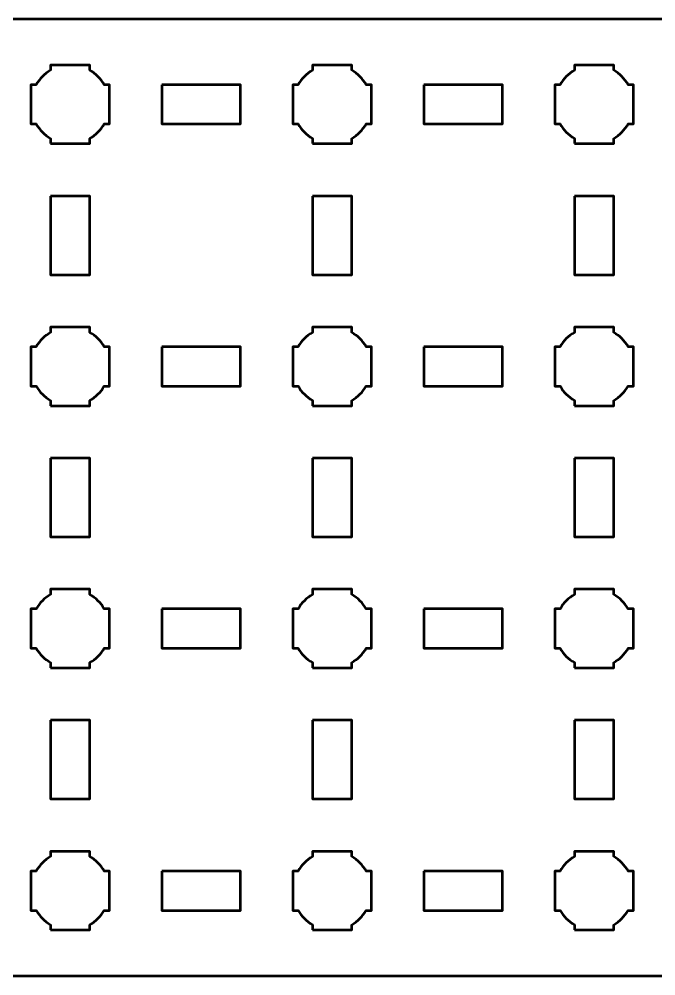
# Model space of a CAD drawing. Header units: centimetres. Extents: x -17.7 to 17.7, y -3.7 to 3.7.
# Drawn here: x 4.61 to 9.47, y -3.65 to 3.65 of the extents above; entities that cross this region are included whole.
import ezdxf

# ---------------------------------------------------------------- set-up
doc = ezdxf.new("R2010")
doc.units = ezdxf.units.CM
doc.header["$MEASUREMENT"] = 0
doc.layers.add('Layer 1', color=7, linetype='Continuous')

msp = doc.modelspace()

# ---------------------------------------------------------------- linework, layer by layer
at = {"layer": 'Layer 1', "lineweight": 53}
for points, knots in [([(-17.14996, 3.65002), (-17.14996, 3.65002), (17.14996, 3.65002), (17.14996, 3.65002), (17.14996, 3.65002), (17.42692, 3.65002), (17.65006, 3.42693), (17.65006, 3.14993), (17.65006, 3.14993), (17.65006, 3.14993), (17.65006, -3.15005), (17.65006, -3.15005), (17.65006, -3.15005), (17.65006, -3.42702), (17.42692, -3.65001), (17.14996, -3.65001), (17.14996, -3.65001), (17.14996, -3.65001), (-17.14996, -3.65001), (-17.14996, -3.65001), (-17.14996, -3.65001), (-17.42696, -3.65001), (-17.65005, -3.42702), (-17.65005, -3.15005), (-17.65005, -3.15005), (-17.65005, -3.15005), (-17.65005, 3.14993), (-17.65005, 3.14993), (-17.65005, 3.14993), (-17.65005, 3.42693), (-17.42696, 3.65002), (-17.14996, 3.65002)], [0, 0, 0, 0, 0.125, 0.125, 0.125, 0.125, 0.25, 0.25, 0.25, 0.25, 0.375, 0.375, 0.375, 0.375, 0.5, 0.5, 0.5, 0.5, 0.625, 0.625, 0.625, 0.625, 0.75, 0.75, 0.75, 0.75, 0.875, 0.875, 0.875, 0.875, 1, 1, 1, 1]), ([(4.85001, 2.69999), (4.85001, 2.69999), (4.85001, 2.7401), (4.85001, 2.7401), (4.85001, 2.7401), (4.80439, 2.76642), (4.76651, 2.80445), (4.74015, 2.84992), (4.74015, 2.84992), (4.74015, 2.84992), (4.69994, 2.84992), (4.69994, 2.84992), (4.69994, 2.84992), (4.69994, 2.84992), (4.69994, 2.99999), (4.69994, 2.99999), (4.69994, 2.99999), (4.69994, 2.99999), (4.69994, 3.14993), (4.69994, 3.14993), (4.69994, 3.14993), (4.69994, 3.14993), (4.74015, 3.14993), (4.74015, 3.14993), (4.74015, 3.14993), (4.76651, 3.19554), (4.80439, 3.23346), (4.85001, 3.25978), (4.85001, 3.25978), (4.85001, 3.25978), (4.85001, 3.3), (4.85001, 3.3), (4.85001, 3.3), (4.85001, 3.3), (4.99994, 3.3), (4.99994, 3.3), (4.99994, 3.3), (4.99994, 3.3), (5.15001, 3.3), (5.15001, 3.3), (5.15001, 3.3), (5.15001, 3.3), (5.15001, 3.25978), (5.15001, 3.25978), (5.15001, 3.25978), (5.19548, 3.23346), (5.23337, 3.19554), (5.25983, 3.14993), (5.25983, 3.14993), (5.25983, 3.14993), (5.29994, 3.14993), (5.29994, 3.14993), (5.29994, 3.14993), (5.29994, 3.14993), (5.29994, 2.99999), (5.29994, 2.99999), (5.29994, 2.99999), (5.29994, 2.99999), (5.29994, 2.84992), (5.29994, 2.84992), (5.29994, 2.84992), (5.29994, 2.84992), (5.25983, 2.84992), (5.25983, 2.84992), (5.25983, 2.84992), (5.23337, 2.80445), (5.19548, 2.76642), (5.15001, 2.7401), (5.15001, 2.7401), (5.15001, 2.7401), (5.15001, 2.69999), (5.15001, 2.69999), (5.15001, 2.69999), (5.15001, 2.69999), (4.99994, 2.69999), (4.99994, 2.69999), (4.99994, 2.69999), (4.99994, 2.69999), (4.85001, 2.69999), (4.85001, 2.69999)], [0, 0, 0, 0, 0.05, 0.05, 0.05, 0.05, 0.1, 0.1, 0.1, 0.1, 0.15, 0.15, 0.15, 0.15, 0.2, 0.2, 0.2, 0.2, 0.25, 0.25, 0.25, 0.25, 0.3, 0.3, 0.3, 0.3, 0.35, 0.35, 0.35, 0.35, 0.4, 0.4, 0.4, 0.4, 0.45, 0.45, 0.45, 0.45, 0.5, 0.5, 0.5, 0.5, 0.55, 0.55, 0.55, 0.55, 0.6, 0.6, 0.6, 0.6, 0.65, 0.65, 0.65, 0.65, 0.7, 0.7, 0.7, 0.7, 0.75, 0.75, 0.75, 0.75, 0.8, 0.8, 0.8, 0.8, 0.85, 0.85, 0.85, 0.85, 0.9, 0.9, 0.9, 0.9, 0.95, 0.95, 0.95, 0.95, 1, 1, 1, 1]), ([(6.84994, 2.69999), (6.84994, 2.69999), (6.84994, 2.7401), (6.84994, 2.7401), (6.84994, 2.7401), (6.80447, 2.76642), (6.76644, 2.80445), (6.74012, 2.84992), (6.74012, 2.84992), (6.74012, 2.84992), (6.69987, 2.84992), (6.69987, 2.84992), (6.69987, 2.84992), (6.69987, 2.84992), (6.69987, 2.99999), (6.69987, 2.99999), (6.69987, 2.99999), (6.69987, 2.99999), (6.69987, 3.14993), (6.69987, 3.14993), (6.69987, 3.14993), (6.69987, 3.14993), (6.74012, 3.14993), (6.74012, 3.14993), (6.74012, 3.14993), (6.76644, 3.19554), (6.80447, 3.23346), (6.84994, 3.25978), (6.84994, 3.25978), (6.84994, 3.25978), (6.84994, 3.3), (6.84994, 3.3), (6.84994, 3.3), (6.84994, 3.3), (6.99987, 3.3), (6.99987, 3.3), (6.99987, 3.3), (6.99987, 3.3), (7.14994, 3.3), (7.14994, 3.3), (7.14994, 3.3), (7.14994, 3.3), (7.14994, 3.25978), (7.14994, 3.25978), (7.14994, 3.25978), (7.19542, 3.23346), (7.23344, 3.19554), (7.25976, 3.14993), (7.25976, 3.14993), (7.25976, 3.14993), (7.29987, 3.14993), (7.29987, 3.14993), (7.29987, 3.14993), (7.29987, 3.14993), (7.29987, 2.99999), (7.29987, 2.99999), (7.29987, 2.99999), (7.29987, 2.99999), (7.29987, 2.84992), (7.29987, 2.84992), (7.29987, 2.84992), (7.29987, 2.84992), (7.25976, 2.84992), (7.25976, 2.84992), (7.25976, 2.84992), (7.23344, 2.80445), (7.19542, 2.76642), (7.14994, 2.7401), (7.14994, 2.7401), (7.14994, 2.7401), (7.14994, 2.69999), (7.14994, 2.69999), (7.14994, 2.69999), (7.14994, 2.69999), (6.99987, 2.69999), (6.99987, 2.69999), (6.99987, 2.69999), (6.99987, 2.69999), (6.84994, 2.69999), (6.84994, 2.69999)], [0, 0, 0, 0, 0.05, 0.05, 0.05, 0.05, 0.1, 0.1, 0.1, 0.1, 0.15, 0.15, 0.15, 0.15, 0.2, 0.2, 0.2, 0.2, 0.25, 0.25, 0.25, 0.25, 0.3, 0.3, 0.3, 0.3, 0.35, 0.35, 0.35, 0.35, 0.4, 0.4, 0.4, 0.4, 0.45, 0.45, 0.45, 0.45, 0.5, 0.5, 0.5, 0.5, 0.55, 0.55, 0.55, 0.55, 0.6, 0.6, 0.6, 0.6, 0.65, 0.65, 0.65, 0.65, 0.7, 0.7, 0.7, 0.7, 0.75, 0.75, 0.75, 0.75, 0.8, 0.8, 0.8, 0.8, 0.85, 0.85, 0.85, 0.85, 0.9, 0.9, 0.9, 0.9, 0.95, 0.95, 0.95, 0.95, 1, 1, 1, 1]), ([(8.84991, 2.69999), (8.84991, 2.69999), (8.84991, 2.7401), (8.84991, 2.7401), (8.84991, 2.7401), (8.80443, 2.76642), (8.76637, 2.80445), (8.74005, 2.84992), (8.74005, 2.84992), (8.74005, 2.84992), (8.69998, 2.84992), (8.69998, 2.84992), (8.69998, 2.84992), (8.69998, 2.84992), (8.69998, 2.99999), (8.69998, 2.99999), (8.69998, 2.99999), (8.69998, 2.99999), (8.69998, 3.14993), (8.69998, 3.14993), (8.69998, 3.14993), (8.69998, 3.14993), (8.74005, 3.14993), (8.74005, 3.14993), (8.74005, 3.14993), (8.76637, 3.19554), (8.80443, 3.23346), (8.84991, 3.25978), (8.84991, 3.25978), (8.84991, 3.25978), (8.84991, 3.3), (8.84991, 3.3), (8.84991, 3.3), (8.84991, 3.3), (8.99994, 3.3), (8.99994, 3.3), (8.99994, 3.3), (8.99994, 3.3), (9.14987, 3.3), (9.14987, 3.3), (9.14987, 3.3), (9.14987, 3.3), (9.14987, 3.25978), (9.14987, 3.25978), (9.14987, 3.25978), (9.19549, 3.23346), (9.23341, 3.19554), (9.25973, 3.14993), (9.25973, 3.14993), (9.25973, 3.14993), (9.29995, 3.14993), (9.29995, 3.14993), (9.29995, 3.14993), (9.29995, 3.14993), (9.29995, 2.99999), (9.29995, 2.99999), (9.29995, 2.99999), (9.29995, 2.99999), (9.29995, 2.84992), (9.29995, 2.84992), (9.29995, 2.84992), (9.29995, 2.84992), (9.25973, 2.84992), (9.25973, 2.84992), (9.25973, 2.84992), (9.23341, 2.80445), (9.19549, 2.76642), (9.14987, 2.7401), (9.14987, 2.7401), (9.14987, 2.7401), (9.14987, 2.69999), (9.14987, 2.69999), (9.14987, 2.69999), (9.14987, 2.69999), (8.99994, 2.69999), (8.99994, 2.69999), (8.99994, 2.69999), (8.99994, 2.69999), (8.84991, 2.69999), (8.84991, 2.69999)], [0, 0, 0, 0, 0.05, 0.05, 0.05, 0.05, 0.1, 0.1, 0.1, 0.1, 0.15, 0.15, 0.15, 0.15, 0.2, 0.2, 0.2, 0.2, 0.25, 0.25, 0.25, 0.25, 0.3, 0.3, 0.3, 0.3, 0.35, 0.35, 0.35, 0.35, 0.4, 0.4, 0.4, 0.4, 0.45, 0.45, 0.45, 0.45, 0.5, 0.5, 0.5, 0.5, 0.55, 0.55, 0.55, 0.55, 0.6, 0.6, 0.6, 0.6, 0.65, 0.65, 0.65, 0.65, 0.7, 0.7, 0.7, 0.7, 0.75, 0.75, 0.75, 0.75, 0.8, 0.8, 0.8, 0.8, 0.85, 0.85, 0.85, 0.85, 0.9, 0.9, 0.9, 0.9, 0.95, 0.95, 0.95, 0.95, 1, 1, 1, 1]), ([(5.69999, 3.14993), (5.69999, 3.14993), (6.29999, 3.14993), (6.29999, 3.14993), (6.29999, 3.14993), (6.29999, 3.14993), (6.29999, 2.84992), (6.29999, 2.84992), (6.29999, 2.84992), (6.29999, 2.84992), (5.69999, 2.84992), (5.69999, 2.84992), (5.69999, 2.84992), (5.69999, 2.84992), (5.69999, 3.14993), (5.69999, 3.14993)], [0, 0, 0, 0, 0.25, 0.25, 0.25, 0.25, 0.5, 0.5, 0.5, 0.5, 0.75, 0.75, 0.75, 0.75, 1, 1, 1, 1]), ([(7.70006, 3.14993), (7.70006, 3.14993), (8.30007, 3.14993), (8.30007, 3.14993), (8.30007, 3.14993), (8.30007, 3.14993), (8.30007, 2.84992), (8.30007, 2.84992), (8.30007, 2.84992), (8.30007, 2.84992), (7.70006, 2.84992), (7.70006, 2.84992), (7.70006, 2.84992), (7.70006, 2.84992), (7.70006, 3.14993), (7.70006, 3.14993)], [0, 0, 0, 0, 0.25, 0.25, 0.25, 0.25, 0.5, 0.5, 0.5, 0.5, 0.75, 0.75, 0.75, 0.75, 1, 1, 1, 1]), ([(4.85001, 2.29998), (4.85001, 2.29998), (5.15001, 2.29998), (5.15001, 2.29998), (5.15001, 2.29998), (5.15001, 2.29998), (5.15001, 1.69997), (5.15001, 1.69997), (5.15001, 1.69997), (5.15001, 1.69997), (4.85001, 1.69997), (4.85001, 1.69997), (4.85001, 1.69997), (4.85001, 1.69997), (4.85001, 2.29998), (4.85001, 2.29998)], [0, 0, 0, 0, 0.25, 0.25, 0.25, 0.25, 0.5, 0.5, 0.5, 0.5, 0.75, 0.75, 0.75, 0.75, 1, 1, 1, 1]), ([(6.84994, 2.29998), (6.84994, 2.29998), (7.14994, 2.29998), (7.14994, 2.29998), (7.14994, 2.29998), (7.14994, 2.29998), (7.14994, 1.69997), (7.14994, 1.69997), (7.14994, 1.69997), (7.14994, 1.69997), (6.84994, 1.69997), (6.84994, 1.69997), (6.84994, 1.69997), (6.84994, 1.69997), (6.84994, 2.29998), (6.84994, 2.29998)], [0, 0, 0, 0, 0.25, 0.25, 0.25, 0.25, 0.5, 0.5, 0.5, 0.5, 0.75, 0.75, 0.75, 0.75, 1, 1, 1, 1]), ([(8.85001, 2.29998), (8.85001, 2.29998), (9.15002, 2.29998), (9.15002, 2.29998), (9.15002, 2.29998), (9.15002, 2.29998), (9.15002, 1.69997), (9.15002, 1.69997), (9.15002, 1.69997), (9.15002, 1.69997), (8.85001, 1.69997), (8.85001, 1.69997), (8.85001, 1.69997), (8.85001, 1.69997), (8.85001, 2.29998), (8.85001, 2.29998)], [0, 0, 0, 0, 0.25, 0.25, 0.25, 0.25, 0.5, 0.5, 0.5, 0.5, 0.75, 0.75, 0.75, 0.75, 1, 1, 1, 1]), ([(4.85001, 0.69992), (4.85001, 0.69992), (4.85001, 0.74017), (4.85001, 0.74017), (4.85001, 0.74017), (4.80439, 0.76649), (4.76651, 0.80452), (4.74015, 0.84999), (4.74015, 0.84999), (4.74015, 0.84999), (4.69994, 0.84999), (4.69994, 0.84999), (4.69994, 0.84999), (4.69994, 0.84999), (4.69994, 0.99992), (4.69994, 0.99992), (4.69994, 0.99992), (4.69994, 0.99992), (4.69994, 1.14999), (4.69994, 1.14999), (4.69994, 1.14999), (4.69994, 1.14999), (4.74015, 1.14999), (4.74015, 1.14999), (4.74015, 1.14999), (4.76651, 1.19547), (4.80439, 1.2335), (4.85001, 1.25981), (4.85001, 1.25981), (4.85001, 1.25981), (4.85001, 1.29992), (4.85001, 1.29992), (4.85001, 1.29992), (4.85001, 1.29992), (4.99994, 1.29992), (4.99994, 1.29992), (4.99994, 1.29992), (4.99994, 1.29992), (5.15001, 1.29992), (5.15001, 1.29992), (5.15001, 1.29992), (5.15001, 1.29992), (5.15001, 1.25981), (5.15001, 1.25981), (5.15001, 1.25981), (5.19548, 1.2335), (5.23337, 1.19547), (5.25983, 1.14999), (5.25983, 1.14999), (5.25983, 1.14999), (5.29994, 1.14999), (5.29994, 1.14999), (5.29994, 1.14999), (5.29994, 1.14999), (5.29994, 0.99992), (5.29994, 0.99992), (5.29994, 0.99992), (5.29994, 0.99992), (5.29994, 0.84999), (5.29994, 0.84999), (5.29994, 0.84999), (5.29994, 0.84999), (5.25983, 0.84999), (5.25983, 0.84999), (5.25983, 0.84999), (5.23337, 0.80452), (5.19548, 0.76649), (5.15001, 0.74017), (5.15001, 0.74017), (5.15001, 0.74017), (5.15001, 0.69992), (5.15001, 0.69992), (5.15001, 0.69992), (5.15001, 0.69992), (4.99994, 0.69992), (4.99994, 0.69992), (4.99994, 0.69992), (4.99994, 0.69992), (4.85001, 0.69992), (4.85001, 0.69992)], [0, 0, 0, 0, 0.05, 0.05, 0.05, 0.05, 0.1, 0.1, 0.1, 0.1, 0.15, 0.15, 0.15, 0.15, 0.2, 0.2, 0.2, 0.2, 0.25, 0.25, 0.25, 0.25, 0.3, 0.3, 0.3, 0.3, 0.35, 0.35, 0.35, 0.35, 0.4, 0.4, 0.4, 0.4, 0.45, 0.45, 0.45, 0.45, 0.5, 0.5, 0.5, 0.5, 0.55, 0.55, 0.55, 0.55, 0.6, 0.6, 0.6, 0.6, 0.65, 0.65, 0.65, 0.65, 0.7, 0.7, 0.7, 0.7, 0.75, 0.75, 0.75, 0.75, 0.8, 0.8, 0.8, 0.8, 0.85, 0.85, 0.85, 0.85, 0.9, 0.9, 0.9, 0.9, 0.95, 0.95, 0.95, 0.95, 1, 1, 1, 1]), ([(6.84994, 0.69992), (6.84994, 0.69992), (6.84994, 0.74017), (6.84994, 0.74017), (6.84994, 0.74017), (6.80447, 0.76649), (6.76644, 0.80452), (6.74012, 0.84999), (6.74012, 0.84999), (6.74012, 0.84999), (6.69987, 0.84999), (6.69987, 0.84999), (6.69987, 0.84999), (6.69987, 0.84999), (6.69987, 0.99992), (6.69987, 0.99992), (6.69987, 0.99992), (6.69987, 0.99992), (6.69987, 1.14999), (6.69987, 1.14999), (6.69987, 1.14999), (6.69987, 1.14999), (6.74012, 1.14999), (6.74012, 1.14999), (6.74012, 1.14999), (6.76644, 1.19547), (6.80447, 1.2335), (6.84994, 1.25981), (6.84994, 1.25981), (6.84994, 1.25981), (6.84994, 1.29992), (6.84994, 1.29992), (6.84994, 1.29992), (6.84994, 1.29992), (6.99987, 1.29992), (6.99987, 1.29992), (6.99987, 1.29992), (6.99987, 1.29992), (7.14994, 1.29992), (7.14994, 1.29992), (7.14994, 1.29992), (7.14994, 1.29992), (7.14994, 1.25981), (7.14994, 1.25981), (7.14994, 1.25981), (7.19542, 1.2335), (7.23344, 1.19547), (7.25976, 1.14999), (7.25976, 1.14999), (7.25976, 1.14999), (7.29987, 1.14999), (7.29987, 1.14999), (7.29987, 1.14999), (7.29987, 1.14999), (7.29987, 0.99992), (7.29987, 0.99992), (7.29987, 0.99992), (7.29987, 0.99992), (7.29987, 0.84999), (7.29987, 0.84999), (7.29987, 0.84999), (7.29987, 0.84999), (7.25976, 0.84999), (7.25976, 0.84999), (7.25976, 0.84999), (7.23344, 0.80452), (7.19542, 0.76649), (7.14994, 0.74017), (7.14994, 0.74017), (7.14994, 0.74017), (7.14994, 0.69992), (7.14994, 0.69992), (7.14994, 0.69992), (7.14994, 0.69992), (6.99987, 0.69992), (6.99987, 0.69992), (6.99987, 0.69992), (6.99987, 0.69992), (6.84994, 0.69992), (6.84994, 0.69992)], [0, 0, 0, 0, 0.05, 0.05, 0.05, 0.05, 0.1, 0.1, 0.1, 0.1, 0.15, 0.15, 0.15, 0.15, 0.2, 0.2, 0.2, 0.2, 0.25, 0.25, 0.25, 0.25, 0.3, 0.3, 0.3, 0.3, 0.35, 0.35, 0.35, 0.35, 0.4, 0.4, 0.4, 0.4, 0.45, 0.45, 0.45, 0.45, 0.5, 0.5, 0.5, 0.5, 0.55, 0.55, 0.55, 0.55, 0.6, 0.6, 0.6, 0.6, 0.65, 0.65, 0.65, 0.65, 0.7, 0.7, 0.7, 0.7, 0.75, 0.75, 0.75, 0.75, 0.8, 0.8, 0.8, 0.8, 0.85, 0.85, 0.85, 0.85, 0.9, 0.9, 0.9, 0.9, 0.95, 0.95, 0.95, 0.95, 1, 1, 1, 1]), ([(8.84991, 0.69992), (8.84991, 0.69992), (8.84991, 0.74017), (8.84991, 0.74017), (8.84991, 0.74017), (8.80443, 0.76649), (8.76637, 0.80452), (8.74005, 0.84999), (8.74005, 0.84999), (8.74005, 0.84999), (8.69998, 0.84999), (8.69998, 0.84999), (8.69998, 0.84999), (8.69998, 0.84999), (8.69998, 0.99992), (8.69998, 0.99992), (8.69998, 0.99992), (8.69998, 0.99992), (8.69998, 1.14999), (8.69998, 1.14999), (8.69998, 1.14999), (8.69998, 1.14999), (8.74005, 1.14999), (8.74005, 1.14999), (8.74005, 1.14999), (8.76637, 1.19547), (8.80443, 1.2335), (8.84991, 1.25981), (8.84991, 1.25981), (8.84991, 1.25981), (8.84991, 1.29992), (8.84991, 1.29992), (8.84991, 1.29992), (8.84991, 1.29992), (8.99994, 1.29992), (8.99994, 1.29992), (8.99994, 1.29992), (8.99994, 1.29992), (9.14987, 1.29992), (9.14987, 1.29992), (9.14987, 1.29992), (9.14987, 1.29992), (9.14987, 1.25981), (9.14987, 1.25981), (9.14987, 1.25981), (9.19549, 1.2335), (9.23341, 1.19547), (9.25973, 1.14999), (9.25973, 1.14999), (9.25973, 1.14999), (9.29995, 1.14999), (9.29995, 1.14999), (9.29995, 1.14999), (9.29995, 1.14999), (9.29995, 0.99992), (9.29995, 0.99992), (9.29995, 0.99992), (9.29995, 0.99992), (9.29995, 0.84999), (9.29995, 0.84999), (9.29995, 0.84999), (9.29995, 0.84999), (9.25973, 0.84999), (9.25973, 0.84999), (9.25973, 0.84999), (9.23341, 0.80452), (9.19549, 0.76649), (9.14987, 0.74017), (9.14987, 0.74017), (9.14987, 0.74017), (9.14987, 0.69992), (9.14987, 0.69992), (9.14987, 0.69992), (9.14987, 0.69992), (8.99994, 0.69992), (8.99994, 0.69992), (8.99994, 0.69992), (8.99994, 0.69992), (8.84991, 0.69992), (8.84991, 0.69992)], [0, 0, 0, 0, 0.05, 0.05, 0.05, 0.05, 0.1, 0.1, 0.1, 0.1, 0.15, 0.15, 0.15, 0.15, 0.2, 0.2, 0.2, 0.2, 0.25, 0.25, 0.25, 0.25, 0.3, 0.3, 0.3, 0.3, 0.35, 0.35, 0.35, 0.35, 0.4, 0.4, 0.4, 0.4, 0.45, 0.45, 0.45, 0.45, 0.5, 0.5, 0.5, 0.5, 0.55, 0.55, 0.55, 0.55, 0.6, 0.6, 0.6, 0.6, 0.65, 0.65, 0.65, 0.65, 0.7, 0.7, 0.7, 0.7, 0.75, 0.75, 0.75, 0.75, 0.8, 0.8, 0.8, 0.8, 0.85, 0.85, 0.85, 0.85, 0.9, 0.9, 0.9, 0.9, 0.95, 0.95, 0.95, 0.95, 1, 1, 1, 1]), ([(5.69999, 1.14999), (5.69999, 1.14999), (6.29999, 1.14999), (6.29999, 1.14999), (6.29999, 1.14999), (6.29999, 1.14999), (6.29999, 0.84999), (6.29999, 0.84999), (6.29999, 0.84999), (6.29999, 0.84999), (5.69999, 0.84999), (5.69999, 0.84999), (5.69999, 0.84999), (5.69999, 0.84999), (5.69999, 1.14999), (5.69999, 1.14999)], [0, 0, 0, 0, 0.25, 0.25, 0.25, 0.25, 0.5, 0.5, 0.5, 0.5, 0.75, 0.75, 0.75, 0.75, 1, 1, 1, 1]), ([(7.70006, 1.14999), (7.70006, 1.14999), (8.30007, 1.14999), (8.30007, 1.14999), (8.30007, 1.14999), (8.30007, 1.14999), (8.30007, 0.84999), (8.30007, 0.84999), (8.30007, 0.84999), (8.30007, 0.84999), (7.70006, 0.84999), (7.70006, 0.84999), (7.70006, 0.84999), (7.70006, 0.84999), (7.70006, 1.14999), (7.70006, 1.14999)], [0, 0, 0, 0, 0.25, 0.25, 0.25, 0.25, 0.5, 0.5, 0.5, 0.5, 0.75, 0.75, 0.75, 0.75, 1, 1, 1, 1]), ([(4.85001, 0.30001), (4.85001, 0.30001), (5.15001, 0.30001), (5.15001, 0.30001), (5.15001, 0.30001), (5.15001, 0.30001), (5.15001, -0.29999), (5.15001, -0.29999), (5.15001, -0.29999), (5.15001, -0.29999), (4.85001, -0.29999), (4.85001, -0.29999), (4.85001, -0.29999), (4.85001, -0.29999), (4.85001, 0.30001), (4.85001, 0.30001)], [0, 0, 0, 0, 0.25, 0.25, 0.25, 0.25, 0.5, 0.5, 0.5, 0.5, 0.75, 0.75, 0.75, 0.75, 1, 1, 1, 1]), ([(6.84994, 0.30001), (6.84994, 0.30001), (7.14994, 0.30001), (7.14994, 0.30001), (7.14994, 0.30001), (7.14994, 0.30001), (7.14994, -0.29999), (7.14994, -0.29999), (7.14994, -0.29999), (7.14994, -0.29999), (6.84994, -0.29999), (6.84994, -0.29999), (6.84994, -0.29999), (6.84994, -0.29999), (6.84994, 0.30001), (6.84994, 0.30001)], [0, 0, 0, 0, 0.25, 0.25, 0.25, 0.25, 0.5, 0.5, 0.5, 0.5, 0.75, 0.75, 0.75, 0.75, 1, 1, 1, 1]), ([(8.85001, 0.30001), (8.85001, 0.30001), (9.15002, 0.30001), (9.15002, 0.30001), (9.15002, 0.30001), (9.15002, 0.30001), (9.15002, -0.29999), (9.15002, -0.29999), (9.15002, -0.29999), (9.15002, -0.29999), (8.85001, -0.29999), (8.85001, -0.29999), (8.85001, -0.29999), (8.85001, -0.29999), (8.85001, 0.30001), (8.85001, 0.30001)], [0, 0, 0, 0, 0.25, 0.25, 0.25, 0.25, 0.5, 0.5, 0.5, 0.5, 0.75, 0.75, 0.75, 0.75, 1, 1, 1, 1]), ([(4.85001, -1.30001), (4.85001, -1.30001), (4.85001, -1.25994), (4.85001, -1.25994), (4.85001, -1.25994), (4.80439, -1.23348), (4.76651, -1.19556), (4.74015, -1.14994), (4.74015, -1.14994), (4.74015, -1.14994), (4.69994, -1.14994), (4.69994, -1.14994), (4.69994, -1.14994), (4.69994, -1.14994), (4.69994, -1.00001), (4.69994, -1.00001), (4.69994, -1.00001), (4.69994, -1.00001), (4.69994, -0.84994), (4.69994, -0.84994), (4.69994, -0.84994), (4.69994, -0.84994), (4.74015, -0.84994), (4.74015, -0.84994), (4.74015, -0.84994), (4.76651, -0.80447), (4.80439, -0.76644), (4.85001, -0.74012), (4.85001, -0.74012), (4.85001, -0.74012), (4.85001, -0.70001), (4.85001, -0.70001), (4.85001, -0.70001), (4.85001, -0.70001), (4.99994, -0.70001), (4.99994, -0.70001), (4.99994, -0.70001), (4.99994, -0.70001), (5.15001, -0.70001), (5.15001, -0.70001), (5.15001, -0.70001), (5.15001, -0.70001), (5.15001, -0.74012), (5.15001, -0.74012), (5.15001, -0.74012), (5.19548, -0.76644), (5.23337, -0.80447), (5.25983, -0.84994), (5.25983, -0.84994), (5.25983, -0.84994), (5.29994, -0.84994), (5.29994, -0.84994), (5.29994, -0.84994), (5.29994, -0.84994), (5.29994, -1.00001), (5.29994, -1.00001), (5.29994, -1.00001), (5.29994, -1.00001), (5.29994, -1.14994), (5.29994, -1.14994), (5.29994, -1.14994), (5.29994, -1.14994), (5.25983, -1.14994), (5.25983, -1.14994), (5.25983, -1.14994), (5.23337, -1.19556), (5.19548, -1.23348), (5.15001, -1.25994), (5.15001, -1.25994), (5.15001, -1.25994), (5.15001, -1.30001), (5.15001, -1.30001), (5.15001, -1.30001), (5.15001, -1.30001), (4.99994, -1.30001), (4.99994, -1.30001), (4.99994, -1.30001), (4.99994, -1.30001), (4.85001, -1.30001), (4.85001, -1.30001)], [0, 0, 0, 0, 0.05, 0.05, 0.05, 0.05, 0.1, 0.1, 0.1, 0.1, 0.15, 0.15, 0.15, 0.15, 0.2, 0.2, 0.2, 0.2, 0.25, 0.25, 0.25, 0.25, 0.3, 0.3, 0.3, 0.3, 0.35, 0.35, 0.35, 0.35, 0.4, 0.4, 0.4, 0.4, 0.45, 0.45, 0.45, 0.45, 0.5, 0.5, 0.5, 0.5, 0.55, 0.55, 0.55, 0.55, 0.6, 0.6, 0.6, 0.6, 0.65, 0.65, 0.65, 0.65, 0.7, 0.7, 0.7, 0.7, 0.75, 0.75, 0.75, 0.75, 0.8, 0.8, 0.8, 0.8, 0.85, 0.85, 0.85, 0.85, 0.9, 0.9, 0.9, 0.9, 0.95, 0.95, 0.95, 0.95, 1, 1, 1, 1]), ([(6.84994, -1.30001), (6.84994, -1.30001), (6.84994, -1.25994), (6.84994, -1.25994), (6.84994, -1.25994), (6.80447, -1.23348), (6.76644, -1.19556), (6.74012, -1.14994), (6.74012, -1.14994), (6.74012, -1.14994), (6.69987, -1.14994), (6.69987, -1.14994), (6.69987, -1.14994), (6.69987, -1.14994), (6.69987, -1.00001), (6.69987, -1.00001), (6.69987, -1.00001), (6.69987, -1.00001), (6.69987, -0.84994), (6.69987, -0.84994), (6.69987, -0.84994), (6.69987, -0.84994), (6.74012, -0.84994), (6.74012, -0.84994), (6.74012, -0.84994), (6.76644, -0.80447), (6.80447, -0.76644), (6.84994, -0.74012), (6.84994, -0.74012), (6.84994, -0.74012), (6.84994, -0.70001), (6.84994, -0.70001), (6.84994, -0.70001), (6.84994, -0.70001), (6.99987, -0.70001), (6.99987, -0.70001), (6.99987, -0.70001), (6.99987, -0.70001), (7.14994, -0.70001), (7.14994, -0.70001), (7.14994, -0.70001), (7.14994, -0.70001), (7.14994, -0.74012), (7.14994, -0.74012), (7.14994, -0.74012), (7.19542, -0.76644), (7.23344, -0.80447), (7.25976, -0.84994), (7.25976, -0.84994), (7.25976, -0.84994), (7.29987, -0.84994), (7.29987, -0.84994), (7.29987, -0.84994), (7.29987, -0.84994), (7.29987, -1.00001), (7.29987, -1.00001), (7.29987, -1.00001), (7.29987, -1.00001), (7.29987, -1.14994), (7.29987, -1.14994), (7.29987, -1.14994), (7.29987, -1.14994), (7.25976, -1.14994), (7.25976, -1.14994), (7.25976, -1.14994), (7.23344, -1.19556), (7.19542, -1.23348), (7.14994, -1.25994), (7.14994, -1.25994), (7.14994, -1.25994), (7.14994, -1.30001), (7.14994, -1.30001), (7.14994, -1.30001), (7.14994, -1.30001), (6.99987, -1.30001), (6.99987, -1.30001), (6.99987, -1.30001), (6.99987, -1.30001), (6.84994, -1.30001), (6.84994, -1.30001)], [0, 0, 0, 0, 0.05, 0.05, 0.05, 0.05, 0.1, 0.1, 0.1, 0.1, 0.15, 0.15, 0.15, 0.15, 0.2, 0.2, 0.2, 0.2, 0.25, 0.25, 0.25, 0.25, 0.3, 0.3, 0.3, 0.3, 0.35, 0.35, 0.35, 0.35, 0.4, 0.4, 0.4, 0.4, 0.45, 0.45, 0.45, 0.45, 0.5, 0.5, 0.5, 0.5, 0.55, 0.55, 0.55, 0.55, 0.6, 0.6, 0.6, 0.6, 0.65, 0.65, 0.65, 0.65, 0.7, 0.7, 0.7, 0.7, 0.75, 0.75, 0.75, 0.75, 0.8, 0.8, 0.8, 0.8, 0.85, 0.85, 0.85, 0.85, 0.9, 0.9, 0.9, 0.9, 0.95, 0.95, 0.95, 0.95, 1, 1, 1, 1]), ([(8.84991, -1.30001), (8.84991, -1.30001), (8.84991, -1.25994), (8.84991, -1.25994), (8.84991, -1.25994), (8.80443, -1.23348), (8.76637, -1.19556), (8.74005, -1.14994), (8.74005, -1.14994), (8.74005, -1.14994), (8.69998, -1.14994), (8.69998, -1.14994), (8.69998, -1.14994), (8.69998, -1.14994), (8.69998, -1.00001), (8.69998, -1.00001), (8.69998, -1.00001), (8.69998, -1.00001), (8.69998, -0.84994), (8.69998, -0.84994), (8.69998, -0.84994), (8.69998, -0.84994), (8.74005, -0.84994), (8.74005, -0.84994), (8.74005, -0.84994), (8.76637, -0.80447), (8.80443, -0.76644), (8.84991, -0.74012), (8.84991, -0.74012), (8.84991, -0.74012), (8.84991, -0.70001), (8.84991, -0.70001), (8.84991, -0.70001), (8.84991, -0.70001), (8.99994, -0.70001), (8.99994, -0.70001), (8.99994, -0.70001), (8.99994, -0.70001), (9.14987, -0.70001), (9.14987, -0.70001), (9.14987, -0.70001), (9.14987, -0.70001), (9.14987, -0.74012), (9.14987, -0.74012), (9.14987, -0.74012), (9.19549, -0.76644), (9.23341, -0.80447), (9.25973, -0.84994), (9.25973, -0.84994), (9.25973, -0.84994), (9.29995, -0.84994), (9.29995, -0.84994), (9.29995, -0.84994), (9.29995, -0.84994), (9.29995, -1.00001), (9.29995, -1.00001), (9.29995, -1.00001), (9.29995, -1.00001), (9.29995, -1.14994), (9.29995, -1.14994), (9.29995, -1.14994), (9.29995, -1.14994), (9.25973, -1.14994), (9.25973, -1.14994), (9.25973, -1.14994), (9.23341, -1.19556), (9.19549, -1.23348), (9.14987, -1.25994), (9.14987, -1.25994), (9.14987, -1.25994), (9.14987, -1.30001), (9.14987, -1.30001), (9.14987, -1.30001), (9.14987, -1.30001), (8.99994, -1.30001), (8.99994, -1.30001), (8.99994, -1.30001), (8.99994, -1.30001), (8.84991, -1.30001), (8.84991, -1.30001)], [0, 0, 0, 0, 0.05, 0.05, 0.05, 0.05, 0.1, 0.1, 0.1, 0.1, 0.15, 0.15, 0.15, 0.15, 0.2, 0.2, 0.2, 0.2, 0.25, 0.25, 0.25, 0.25, 0.3, 0.3, 0.3, 0.3, 0.35, 0.35, 0.35, 0.35, 0.4, 0.4, 0.4, 0.4, 0.45, 0.45, 0.45, 0.45, 0.5, 0.5, 0.5, 0.5, 0.55, 0.55, 0.55, 0.55, 0.6, 0.6, 0.6, 0.6, 0.65, 0.65, 0.65, 0.65, 0.7, 0.7, 0.7, 0.7, 0.75, 0.75, 0.75, 0.75, 0.8, 0.8, 0.8, 0.8, 0.85, 0.85, 0.85, 0.85, 0.9, 0.9, 0.9, 0.9, 0.95, 0.95, 0.95, 0.95, 1, 1, 1, 1]), ([(5.69999, -0.84994), (5.69999, -0.84994), (6.29999, -0.84994), (6.29999, -0.84994), (6.29999, -0.84994), (6.29999, -0.84994), (6.29999, -1.14994), (6.29999, -1.14994), (6.29999, -1.14994), (6.29999, -1.14994), (5.69999, -1.14994), (5.69999, -1.14994), (5.69999, -1.14994), (5.69999, -1.14994), (5.69999, -0.84994), (5.69999, -0.84994)], [0, 0, 0, 0, 0.25, 0.25, 0.25, 0.25, 0.5, 0.5, 0.5, 0.5, 0.75, 0.75, 0.75, 0.75, 1, 1, 1, 1]), ([(7.70006, -0.84994), (7.70006, -0.84994), (8.30007, -0.84994), (8.30007, -0.84994), (8.30007, -0.84994), (8.30007, -0.84994), (8.30007, -1.14994), (8.30007, -1.14994), (8.30007, -1.14994), (8.30007, -1.14994), (7.70006, -1.14994), (7.70006, -1.14994), (7.70006, -1.14994), (7.70006, -1.14994), (7.70006, -0.84994), (7.70006, -0.84994)], [0, 0, 0, 0, 0.25, 0.25, 0.25, 0.25, 0.5, 0.5, 0.5, 0.5, 0.75, 0.75, 0.75, 0.75, 1, 1, 1, 1]), ([(4.85001, -1.70006), (4.85001, -1.70006), (5.15001, -1.70006), (5.15001, -1.70006), (5.15001, -1.70006), (5.15001, -1.70006), (5.15001, -2.30007), (5.15001, -2.30007), (5.15001, -2.30007), (5.15001, -2.30007), (4.85001, -2.30007), (4.85001, -2.30007), (4.85001, -2.30007), (4.85001, -2.30007), (4.85001, -1.70006), (4.85001, -1.70006)], [0, 0, 0, 0, 0.25, 0.25, 0.25, 0.25, 0.5, 0.5, 0.5, 0.5, 0.75, 0.75, 0.75, 0.75, 1, 1, 1, 1]), ([(6.84994, -1.70006), (6.84994, -1.70006), (7.14994, -1.70006), (7.14994, -1.70006), (7.14994, -1.70006), (7.14994, -1.70006), (7.14994, -2.30007), (7.14994, -2.30007), (7.14994, -2.30007), (7.14994, -2.30007), (6.84994, -2.30007), (6.84994, -2.30007), (6.84994, -2.30007), (6.84994, -2.30007), (6.84994, -1.70006), (6.84994, -1.70006)], [0, 0, 0, 0, 0.25, 0.25, 0.25, 0.25, 0.5, 0.5, 0.5, 0.5, 0.75, 0.75, 0.75, 0.75, 1, 1, 1, 1]), ([(8.85001, -1.70006), (8.85001, -1.70006), (9.15002, -1.70006), (9.15002, -1.70006), (9.15002, -1.70006), (9.15002, -1.70006), (9.15002, -2.30007), (9.15002, -2.30007), (9.15002, -2.30007), (9.15002, -2.30007), (8.85001, -2.30007), (8.85001, -2.30007), (8.85001, -2.30007), (8.85001, -2.30007), (8.85001, -1.70006), (8.85001, -1.70006)], [0, 0, 0, 0, 0.25, 0.25, 0.25, 0.25, 0.5, 0.5, 0.5, 0.5, 0.75, 0.75, 0.75, 0.75, 1, 1, 1, 1]), ([(4.85001, -3.29998), (4.85001, -3.29998), (4.85001, -3.25987), (4.85001, -3.25987), (4.85001, -3.25987), (4.80439, -3.23355), (4.76651, -3.19552), (4.74015, -3.15005), (4.74015, -3.15005), (4.74015, -3.15005), (4.69994, -3.15005), (4.69994, -3.15005), (4.69994, -3.15005), (4.69994, -3.15005), (4.69994, -2.99998), (4.69994, -2.99998), (4.69994, -2.99998), (4.69994, -2.99998), (4.69994, -2.85005), (4.69994, -2.85005), (4.69994, -2.85005), (4.69994, -2.85005), (4.74015, -2.85005), (4.74015, -2.85005), (4.74015, -2.85005), (4.76651, -2.80443), (4.80439, -2.76655), (4.85001, -2.74023), (4.85001, -2.74023), (4.85001, -2.74023), (4.85001, -2.69998), (4.85001, -2.69998), (4.85001, -2.69998), (4.85001, -2.69998), (4.99994, -2.69998), (4.99994, -2.69998), (4.99994, -2.69998), (4.99994, -2.69998), (5.15001, -2.69998), (5.15001, -2.69998), (5.15001, -2.69998), (5.15001, -2.69998), (5.15001, -2.74023), (5.15001, -2.74023), (5.15001, -2.74023), (5.19548, -2.76655), (5.23337, -2.80443), (5.25983, -2.85005), (5.25983, -2.85005), (5.25983, -2.85005), (5.29994, -2.85005), (5.29994, -2.85005), (5.29994, -2.85005), (5.29994, -2.85005), (5.29994, -2.99998), (5.29994, -2.99998), (5.29994, -2.99998), (5.29994, -2.99998), (5.29994, -3.15005), (5.29994, -3.15005), (5.29994, -3.15005), (5.29994, -3.15005), (5.25983, -3.15005), (5.25983, -3.15005), (5.25983, -3.15005), (5.23337, -3.19552), (5.19548, -3.23355), (5.15001, -3.25987), (5.15001, -3.25987), (5.15001, -3.25987), (5.15001, -3.29998), (5.15001, -3.29998), (5.15001, -3.29998), (5.15001, -3.29998), (4.99994, -3.29998), (4.99994, -3.29998), (4.99994, -3.29998), (4.99994, -3.29998), (4.85001, -3.29998), (4.85001, -3.29998)], [0, 0, 0, 0, 0.05, 0.05, 0.05, 0.05, 0.1, 0.1, 0.1, 0.1, 0.15, 0.15, 0.15, 0.15, 0.2, 0.2, 0.2, 0.2, 0.25, 0.25, 0.25, 0.25, 0.3, 0.3, 0.3, 0.3, 0.35, 0.35, 0.35, 0.35, 0.4, 0.4, 0.4, 0.4, 0.45, 0.45, 0.45, 0.45, 0.5, 0.5, 0.5, 0.5, 0.55, 0.55, 0.55, 0.55, 0.6, 0.6, 0.6, 0.6, 0.65, 0.65, 0.65, 0.65, 0.7, 0.7, 0.7, 0.7, 0.75, 0.75, 0.75, 0.75, 0.8, 0.8, 0.8, 0.8, 0.85, 0.85, 0.85, 0.85, 0.9, 0.9, 0.9, 0.9, 0.95, 0.95, 0.95, 0.95, 1, 1, 1, 1]), ([(6.84994, -3.29998), (6.84994, -3.29998), (6.84994, -3.25987), (6.84994, -3.25987), (6.84994, -3.25987), (6.80447, -3.23355), (6.76644, -3.19552), (6.74012, -3.15005), (6.74012, -3.15005), (6.74012, -3.15005), (6.69987, -3.15005), (6.69987, -3.15005), (6.69987, -3.15005), (6.69987, -3.15005), (6.69987, -2.99998), (6.69987, -2.99998), (6.69987, -2.99998), (6.69987, -2.99998), (6.69987, -2.85005), (6.69987, -2.85005), (6.69987, -2.85005), (6.69987, -2.85005), (6.74012, -2.85005), (6.74012, -2.85005), (6.74012, -2.85005), (6.76644, -2.80443), (6.80447, -2.76655), (6.84994, -2.74023), (6.84994, -2.74023), (6.84994, -2.74023), (6.84994, -2.69998), (6.84994, -2.69998), (6.84994, -2.69998), (6.84994, -2.69998), (6.99987, -2.69998), (6.99987, -2.69998), (6.99987, -2.69998), (6.99987, -2.69998), (7.14994, -2.69998), (7.14994, -2.69998), (7.14994, -2.69998), (7.14994, -2.69998), (7.14994, -2.74023), (7.14994, -2.74023), (7.14994, -2.74023), (7.19542, -2.76655), (7.23344, -2.80443), (7.25976, -2.85005), (7.25976, -2.85005), (7.25976, -2.85005), (7.29987, -2.85005), (7.29987, -2.85005), (7.29987, -2.85005), (7.29987, -2.85005), (7.29987, -2.99998), (7.29987, -2.99998), (7.29987, -2.99998), (7.29987, -2.99998), (7.29987, -3.15005), (7.29987, -3.15005), (7.29987, -3.15005), (7.29987, -3.15005), (7.25976, -3.15005), (7.25976, -3.15005), (7.25976, -3.15005), (7.23344, -3.19552), (7.19542, -3.23355), (7.14994, -3.25987), (7.14994, -3.25987), (7.14994, -3.25987), (7.14994, -3.29998), (7.14994, -3.29998), (7.14994, -3.29998), (7.14994, -3.29998), (6.99987, -3.29998), (6.99987, -3.29998), (6.99987, -3.29998), (6.99987, -3.29998), (6.84994, -3.29998), (6.84994, -3.29998)], [0, 0, 0, 0, 0.05, 0.05, 0.05, 0.05, 0.1, 0.1, 0.1, 0.1, 0.15, 0.15, 0.15, 0.15, 0.2, 0.2, 0.2, 0.2, 0.25, 0.25, 0.25, 0.25, 0.3, 0.3, 0.3, 0.3, 0.35, 0.35, 0.35, 0.35, 0.4, 0.4, 0.4, 0.4, 0.45, 0.45, 0.45, 0.45, 0.5, 0.5, 0.5, 0.5, 0.55, 0.55, 0.55, 0.55, 0.6, 0.6, 0.6, 0.6, 0.65, 0.65, 0.65, 0.65, 0.7, 0.7, 0.7, 0.7, 0.75, 0.75, 0.75, 0.75, 0.8, 0.8, 0.8, 0.8, 0.85, 0.85, 0.85, 0.85, 0.9, 0.9, 0.9, 0.9, 0.95, 0.95, 0.95, 0.95, 1, 1, 1, 1]), ([(8.84991, -3.29998), (8.84991, -3.29998), (8.84991, -3.25987), (8.84991, -3.25987), (8.84991, -3.25987), (8.80443, -3.23355), (8.76637, -3.19552), (8.74005, -3.15005), (8.74005, -3.15005), (8.74005, -3.15005), (8.69998, -3.15005), (8.69998, -3.15005), (8.69998, -3.15005), (8.69998, -3.15005), (8.69998, -2.99998), (8.69998, -2.99998), (8.69998, -2.99998), (8.69998, -2.99998), (8.69998, -2.85005), (8.69998, -2.85005), (8.69998, -2.85005), (8.69998, -2.85005), (8.74005, -2.85005), (8.74005, -2.85005), (8.74005, -2.85005), (8.76637, -2.80443), (8.80443, -2.76655), (8.84991, -2.74023), (8.84991, -2.74023), (8.84991, -2.74023), (8.84991, -2.69998), (8.84991, -2.69998), (8.84991, -2.69998), (8.84991, -2.69998), (8.99994, -2.69998), (8.99994, -2.69998), (8.99994, -2.69998), (8.99994, -2.69998), (9.14987, -2.69998), (9.14987, -2.69998), (9.14987, -2.69998), (9.14987, -2.69998), (9.14987, -2.74023), (9.14987, -2.74023), (9.14987, -2.74023), (9.19549, -2.76655), (9.23341, -2.80443), (9.25973, -2.85005), (9.25973, -2.85005), (9.25973, -2.85005), (9.29995, -2.85005), (9.29995, -2.85005), (9.29995, -2.85005), (9.29995, -2.85005), (9.29995, -2.99998), (9.29995, -2.99998), (9.29995, -2.99998), (9.29995, -2.99998), (9.29995, -3.15005), (9.29995, -3.15005), (9.29995, -3.15005), (9.29995, -3.15005), (9.25973, -3.15005), (9.25973, -3.15005), (9.25973, -3.15005), (9.23341, -3.19552), (9.19549, -3.23355), (9.14987, -3.25987), (9.14987, -3.25987), (9.14987, -3.25987), (9.14987, -3.29998), (9.14987, -3.29998), (9.14987, -3.29998), (9.14987, -3.29998), (8.99994, -3.29998), (8.99994, -3.29998), (8.99994, -3.29998), (8.99994, -3.29998), (8.84991, -3.29998), (8.84991, -3.29998)], [0, 0, 0, 0, 0.05, 0.05, 0.05, 0.05, 0.1, 0.1, 0.1, 0.1, 0.15, 0.15, 0.15, 0.15, 0.2, 0.2, 0.2, 0.2, 0.25, 0.25, 0.25, 0.25, 0.3, 0.3, 0.3, 0.3, 0.35, 0.35, 0.35, 0.35, 0.4, 0.4, 0.4, 0.4, 0.45, 0.45, 0.45, 0.45, 0.5, 0.5, 0.5, 0.5, 0.55, 0.55, 0.55, 0.55, 0.6, 0.6, 0.6, 0.6, 0.65, 0.65, 0.65, 0.65, 0.7, 0.7, 0.7, 0.7, 0.75, 0.75, 0.75, 0.75, 0.8, 0.8, 0.8, 0.8, 0.85, 0.85, 0.85, 0.85, 0.9, 0.9, 0.9, 0.9, 0.95, 0.95, 0.95, 0.95, 1, 1, 1, 1]), ([(5.69999, -2.85005), (5.69999, -2.85005), (6.29999, -2.85005), (6.29999, -2.85005), (6.29999, -2.85005), (6.29999, -2.85005), (6.29999, -3.15005), (6.29999, -3.15005), (6.29999, -3.15005), (6.29999, -3.15005), (5.69999, -3.15005), (5.69999, -3.15005), (5.69999, -3.15005), (5.69999, -3.15005), (5.69999, -2.85005), (5.69999, -2.85005)], [0, 0, 0, 0, 0.25, 0.25, 0.25, 0.25, 0.5, 0.5, 0.5, 0.5, 0.75, 0.75, 0.75, 0.75, 1, 1, 1, 1]), ([(7.70006, -2.85005), (7.70006, -2.85005), (8.30007, -2.85005), (8.30007, -2.85005), (8.30007, -2.85005), (8.30007, -2.85005), (8.30007, -3.15005), (8.30007, -3.15005), (8.30007, -3.15005), (8.30007, -3.15005), (7.70006, -3.15005), (7.70006, -3.15005), (7.70006, -3.15005), (7.70006, -3.15005), (7.70006, -2.85005), (7.70006, -2.85005)], [0, 0, 0, 0, 0.25, 0.25, 0.25, 0.25, 0.5, 0.5, 0.5, 0.5, 0.75, 0.75, 0.75, 0.75, 1, 1, 1, 1])]:
    msp.add_open_spline(points, degree=3, knots=knots, dxfattribs=at)

doc.saveas('drawing.dxf')
